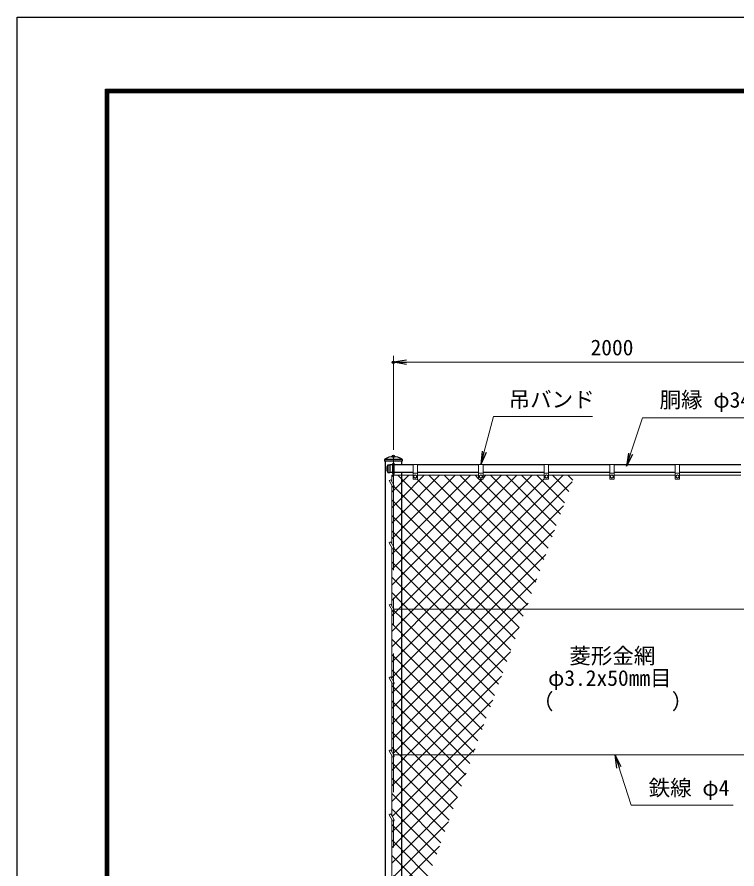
# Model space of a CAD drawing. Units: millimetres, scale not verified. Extents: x -6300 to 6300, y -4455 to 4455.
# Drawn here: x -6300 to -3005, y 557 to 4455 of the extents above; entities that cross this region are included whole.
import ezdxf
from ezdxf.enums import TextEntityAlignment as Align

# ---------------------------------------------------------------- set-up
doc = ezdxf.new("R2010")
doc.units = ezdxf.units.MM
doc.header["$LTSCALE"] = 20
doc.header["$PDMODE"] = 32
doc.header["$PDSIZE"] = 10
doc.linetypes.add('USER1', pattern=[50.8, 31.75, -6.35, 6.35, -6.35])
for name, color, linetype, lineweight in [('0-0_D-STR1', 1, 'Continuous', 25), ('0-1_D-STR3', 3, 'Continuous', 13), ('0-2_D-BMK', 2, 'USER1', 13), ('0-3_D-STR2', 7, 'Continuous', 13), ('0-4_D-STR-DIM', 7, 'Continuous', 13), ('0-A_D-STR-TXT', 7, 'Continuous', 13), ('0-C_D-TTL', 7, 'Continuous', 25)]:
    doc.layers.add(name, color=color, linetype=linetype, lineweight=lineweight)
doc.layers.add('0-5_0', color=7, linetype='Continuous')
doc.layers.add('0-6_Defpoints', color=8, linetype='Continuous')
doc.styles.add('ＭＳ ゴシック', font='')
doc.styles.get('ＭＳ ゴシック').set_extended_font_data('MS Gothic')

# ---------------------------------------------------------------- blocks, each defined once
blk = doc.blocks.new('_Open')
at = {"layer": '0-5_0'}
blk.add_line((-20, 3.333), (0, 0), dxfattribs=at)
blk.add_lwpolyline([(-20, -3.333), (0, 0), (-20, 0)], dxfattribs=at)

msp = doc.modelspace()

# ---------------------------------------------------------------- linework, layer by layer
at = {"layer": '0-0_D-STR1'}
for p, q in [((-4617.08, 2430.39), (-4617.08, 2422.34)), ((-4536.88, 2430.34), (-4617.08, 2430.34)), ((-4536.88, 2422.34), (-4617.08, 2422.34)), ((-4538.83, 2405.34), (-4538.83, 2422.34)), ((-4536.88, 2430.39), (-4536.88, 2422.34)), ((-4602.31, 2405.84), (-4593.98, 2405.84)), ((-4601.98, 2405.84), (-4601.98, 2370.84)), ((-4593.98, 2405.84), (-4593.98, 2370.84)), ((-4580.98, 2405.34), (-4593.98, 2405.34)), ((-4486.98, 2405.34), (-4572.98, 2405.34)), ((-4186.98, 2405.34), (-4466.98, 2405.34)), ((-3886.98, 2405.34), (-4166.98, 2405.34)), ((-3586.98, 2405.34), (-3866.98, 2405.34)), ((-3286.98, 2405.34), (-3566.98, 2405.34)), ((-2986.98, 2405.34), (-3266.98, 2405.34)), ((-4602.31, 2370.84), (-4593.98, 2370.84)), ((-4580.98, 2371.34), (-4593.98, 2371.34)), ((-4486.98, 2371.34), (-4572.98, 2371.34)), ((-4538.83, 422.34), (-4538.83, 2371.34)), ((-4186.98, 2371.34), (-4466.98, 2371.34)), ((-3886.98, 2371.34), (-4166.98, 2371.34)), ((-3586.98, 2371.34), (-3866.98, 2371.34)), ((-3286.98, 2371.34), (-3566.98, 2371.34)), ((-2986.98, 2371.34), (-3266.98, 2371.34))]:
    msp.add_line(p, q, dxfattribs=at)
msp.add_lwpolyline([(-4615.13, 2422.34), (-4615.13, -2124.66), (-4538.83, -2124.66), (-4538.83, -1594.66)], dxfattribs=at)
for centre, radius, start, end in [((-4615.58, 2430.39), 1.5, 123.03241, 180), ((-4576.98, 2371.03), 72.31, 56.96759, 123.03241), ((-4538.38, 2430.39), 1.5, 0, 56.96759), ((-4571.76, 2388.34), 35.72, 151.52136, 208.47864), ((-4602.31, 2404.84), 1, 90, 147.70173), ((-4602.31, 2371.84), 1, 212.29827, 270)]:
    msp.add_arc(centre, radius, start, end, dxfattribs=at)
at = {"layer": '0-1_D-STR3'}
for p, q in [((-4580.98, 2366.34), (-4580.98, 2410.34)), ((-4572.98, 2366.34), (-4572.98, 2410.34)), ((-4486.98, 2407.34), (-4486.98, 2342.34)), ((-4466.98, 2407.34), (-4486.98, 2407.34)), ((-4466.98, 2407.34), (-4466.98, 2342.34)), ((-4186.98, 2407.34), (-4186.98, 2342.34)), ((-4166.98, 2407.34), (-4186.98, 2407.34)), ((-4166.98, 2407.34), (-4166.98, 2342.34)), ((-3886.98, 2407.34), (-3886.98, 2342.34)), ((-3866.98, 2407.34), (-3886.98, 2407.34)), ((-3866.98, 2407.34), (-3866.98, 2342.34)), ((-3586.98, 2407.34), (-3586.98, 2342.34)), ((-3566.98, 2407.34), (-3586.98, 2407.34)), ((-3566.98, 2407.34), (-3566.98, 2342.34)), ((-3286.98, 2407.34), (-3286.98, 2342.34)), ((-3266.98, 2407.34), (-3286.98, 2407.34)), ((-3266.98, 2407.34), (-3266.98, 2342.34)), ((-4584.98, 2330.2), (-4584.98, 2358.34)), ((-4584.98, 2358.34), (-4486.98, 2358.34)), ((-4466.98, 2367.34), (-4486.98, 2367.34)), ((-4468.98, 2340.34), (-4484.98, 2340.34)), ((-4483.48, 2356.08), (-4476.98, 2359.84)), ((-4483.48, 2356.08), (-4483.48, 2348.6)), ((-4476.98, 2359.84), (-4470.48, 2356.08)), ((-4470.48, 2356.08), (-4470.48, 2348.6)), ((-4466.98, 2358.34), (-4186.98, 2358.34)), ((-4166.98, 2367.34), (-4186.98, 2367.34)), ((-4168.98, 2340.34), (-4184.98, 2340.34)), ((-4183.48, 2356.08), (-4176.98, 2359.84)), ((-4183.48, 2356.08), (-4183.48, 2348.6)), ((-4176.98, 2359.84), (-4170.48, 2356.08)), ((-4170.48, 2356.08), (-4170.48, 2348.6)), ((-4166.98, 2358.34), (-3886.98, 2358.34)), ((-3866.98, 2367.34), (-3886.98, 2367.34)), ((-3868.98, 2340.34), (-3884.98, 2340.34)), ((-3883.48, 2356.08), (-3876.98, 2359.84)), ((-3883.48, 2356.08), (-3883.48, 2348.6)), ((-3876.98, 2359.84), (-3870.48, 2356.08)), ((-3870.48, 2356.08), (-3870.48, 2348.6)), ((-3866.98, 2358.34), (-3586.98, 2358.34)), ((-3566.98, 2367.34), (-3586.98, 2367.34)), ((-3568.98, 2340.34), (-3584.98, 2340.34)), ((-3583.48, 2356.08), (-3576.98, 2359.84)), ((-3583.48, 2356.08), (-3583.48, 2348.6)), ((-3576.98, 2359.84), (-3570.48, 2356.08)), ((-3570.48, 2356.08), (-3570.48, 2348.6)), ((-3566.98, 2358.34), (-3286.98, 2358.34)), ((-3266.98, 2367.34), (-3286.98, 2367.34)), ((-3268.98, 2340.34), (-3284.98, 2340.34)), ((-3283.48, 2356.08), (-3276.98, 2359.84)), ((-3283.48, 2356.08), (-3283.48, 2348.6)), ((-3276.98, 2359.84), (-3270.48, 2356.08)), ((-3270.48, 2356.08), (-3270.48, 2348.6)), ((-3266.98, 2358.34), (-2986.98, 2358.34)), ((-4596.37, 2333.93), (-4589.45, 2337.93)), ((-4596.37, 2333.93), (-4580.45, 2306.34)), ((-4589.45, 2337.93), (-4573.52, 2310.34)), ((-4584.98, 2045.7), (-4584.98, 2314.2)), ((-4596.37, 2049.43), (-4580.45, 2021.84)), ((-4584.98, 1761.2), (-4584.98, 2029.7)), ((-4596.37, 1764.93), (-4589.45, 1768.93)), ((-4596.37, 1764.93), (-4580.45, 1737.34)), ((-4589.45, 1768.93), (-4573.52, 1741.34)), ((-4584.98, 1427.7), (-4584.98, 1745.2)), ((-2585.06, 1745.34), (-4575.83, 1745.34)), ((-4596.37, 1431.43), (-4589.45, 1435.43)), ((-4596.37, 1431.43), (-4580.45, 1403.84)), ((-4589.45, 1435.43), (-4573.52, 1407.84)), ((-4584.98, 1094.2), (-4584.98, 1411.7)), ((-4596.37, 1097.93), (-4589.45, 1101.93)), ((-4596.37, 1097.93), (-4580.45, 1070.34)), ((-4589.45, 1101.93), (-4573.52, 1074.34)), ((-4584.98, 800.7), (-4584.98, 1078.2)), ((-2585.06, 1078.34), (-4575.83, 1078.34)), ((-4596.37, 804.43), (-4589.45, 808.43)), ((-4596.37, 804.43), (-4580.45, 776.84)), ((-4589.45, 808.43), (-4573.52, 780.84)), ((-4584.98, 507.2), (-4584.98, 784.7))]:
    msp.add_line(p, q, dxfattribs=at)
for points in [[(-4483.48, 2348.6), (-4476.98, 2344.84), (-4470.48, 2348.6)], [(-4183.48, 2348.6), (-4176.98, 2344.84), (-4170.48, 2348.6)], [(-3883.48, 2348.6), (-3876.98, 2344.84), (-3870.48, 2348.6)], [(-3583.48, 2348.6), (-3576.98, 2344.84), (-3570.48, 2348.6)], [(-3283.48, 2348.6), (-3276.98, 2344.84), (-3270.48, 2348.6)], [(-4596.37, 2049.43), (-4589.45, 2053.43), (-4573.52, 2025.84)]]:
    msp.add_lwpolyline(points, dxfattribs=at)
for centre in [(-4476.98, 2352.34), (-4176.98, 2352.34), (-3876.98, 2352.34), (-3576.98, 2352.34), (-3276.98, 2352.34)]:
    msp.add_circle(centre, 6.49, dxfattribs=at)
for centre, radius, start, end in [((-4576.98, 2410.34), 4, 0, 180), ((-4576.98, 2366.34), 4, 180, 0), ((-4484.98, 2342.34), 2, 180, 270), ((-4468.98, 2342.34), 2, 270, 0), ((-4184.98, 2342.34), 2, 180, 270), ((-4168.98, 2342.34), 2, 270, 0), ((-3884.98, 2342.34), 2, 180, 270), ((-3868.98, 2342.34), 2, 270, 0), ((-3584.98, 2342.34), 2, 180, 270), ((-3568.98, 2342.34), 2, 270, 0), ((-3284.98, 2342.34), 2, 180, 270), ((-3268.98, 2342.34), 2, 270, 0), ((-4576.98, 2308.34), 4, 210, 30), ((-4576.98, 2023.84), 4, 210, 30), ((-4576.98, 1739.34), 4, 210, 30), ((-4576.98, 1405.84), 4, 210, 30), ((-4576.98, 1072.34), 4, 210, 30), ((-4576.98, 778.84), 4, 210, 30)]:
    msp.add_arc(centre, radius, start, end, dxfattribs=at)
at = {"layer": '0-2_D-BMK'}
msp.add_line((-4576.98, -2139.66), (-4576.98, 2445.34), dxfattribs=at)
at = {"layer": '0-3_D-STR2'}
for p, q in [((-4584.98, 2351.05), (-4577.69, 2358.34)), ((-4538.83, 2255.78), (-4436.27, 2358.34)), ((-4538.83, 2185.06), (-4365.56, 2358.34)), ((-4538.83, 2114.35), (-4294.85, 2358.34)), ((-4538.83, 1902.22), (-4082.71, 2358.34)), ((-4538.83, 1831.51), (-4012, 2358.34)), ((-3944.75, 1817.27), (-4468.05, 2340.57)), ((-3925.88, 1869.12), (-4415.11, 2358.34)), ((-3907.01, 1920.96), (-4344.4, 2358.34)), ((-3888.14, 1972.8), (-4273.68, 2358.34)), ((-4186.98, 2342.35), (-4202.97, 2358.34)), ((-3869.28, 2024.64), (-4184.97, 2340.34)), ((-4166.98, 2344.78), (-4153.42, 2358.34)), ((-3850.41, 2076.48), (-4132.26, 2358.34)), ((-3831.54, 2128.33), (-4061.55, 2358.34)), ((-3812.67, 2180.17), (-3990.84, 2358.34)), ((-3793.8, 2232.01), (-3920.13, 2358.34)), ((-3774.93, 2283.85), (-3849.42, 2358.34)), ((-3756.06, 2335.69), (-3778.71, 2358.34)), ((-4342.16, 1745.34), (-3758.5, 2329)), ((-4584.98, 2209.63), (-4538.83, 2255.78)), ((-4538.83, 2199.22), (-4584.98, 2245.37)), ((-4584.98, 2138.91), (-4538.83, 2185.06)), ((-4084.95, 1745.34), (-4538.83, 2199.22)), ((-4271.45, 1745.34), (-3798.96, 2217.83)), ((-4538.83, 2128.51), (-4584.98, 2174.66)), ((-4584.98, 2068.2), (-4538.83, 2114.35)), ((-4155.66, 1745.34), (-4538.83, 2128.51)), ((-4200.74, 1745.34), (-3839.43, 2106.65)), ((-4538.83, 2057.8), (-4584.98, 2103.95)), ((-4226.37, 1745.34), (-4538.83, 2057.8)), ((-4130.03, 1745.34), (-3879.89, 1995.48)), ((-4538.83, 1916.38), (-4584.98, 1962.53)), ((-4367.79, 1745.34), (-4538.83, 1916.38)), ((-4584.98, 1856.07), (-4538.83, 1902.22)), ((-4538.83, 1845.67), (-4584.98, 1891.82)), ((-4059.32, 1745.34), (-3920.35, 1884.3)), ((-4438.5, 1745.34), (-4538.83, 1845.67)), ((-4584.98, 1785.36), (-4538.83, 1831.51)), ((-4538.83, 1774.96), (-4584.98, 1821.11)), ((-4509.21, 1745.34), (-4538.83, 1774.96)), ((-3988.61, 1745.34), (-3960.82, 1773.13)), ((-4538.83, 1548.67), (-4342.16, 1745.34)), ((-4538.83, 1477.96), (-4271.45, 1745.34)), ((-4538.83, 1407.25), (-4200.74, 1745.34)), ((-4538.83, 1336.54), (-4130.03, 1745.34)), ((-4538.83, 1265.83), (-4059.32, 1745.34)), ((-4538.83, 1195.12), (-3988.61, 1745.34)), ((-4114.57, 1350.7), (-4509.21, 1745.34)), ((-4095.7, 1402.54), (-4438.5, 1745.34)), ((-4076.83, 1454.38), (-4367.79, 1745.34)), ((-4039.1, 1558.07), (-4226.37, 1745.34)), ((-4020.23, 1609.91), (-4155.66, 1745.34)), ((-4001.36, 1661.75), (-4084.95, 1745.34)), ((-4538.83, 1633.54), (-4584.98, 1679.69)), ((-4538.83, 1562.83), (-4584.98, 1608.98)), ((-4152.31, 1247.01), (-4538.83, 1633.54)), ((-4171.18, 1195.17), (-4538.83, 1562.83)), ((-4584.98, 1502.52), (-4538.83, 1548.67)), ((-4538.83, 1492.12), (-4584.98, 1538.27)), ((-4514.19, 1078.34), (-4041.75, 1550.78)), ((-4190.05, 1143.33), (-4538.83, 1492.12)), ((-4584.98, 1431.81), (-4538.83, 1477.96)), ((-4538.83, 1421.4), (-4584.98, 1467.55)), ((-4584.98, 1361.1), (-4538.83, 1407.25)), ((-4208.92, 1091.49), (-4538.83, 1421.4)), ((-4443.47, 1078.34), (-4082.21, 1439.6)), ((-4538.83, 1350.69), (-4584.98, 1396.84)), ((-4584.98, 1290.39), (-4538.83, 1336.54)), ((-4538.83, 1279.98), (-4584.98, 1326.13)), ((-4266.48, 1078.34), (-4538.83, 1350.69)), ((-4372.76, 1078.34), (-4122.68, 1328.43)), ((-4584.98, 1219.68), (-4538.83, 1265.83)), ((-4538.83, 1209.27), (-4584.98, 1255.42)), ((-4337.19, 1078.34), (-4538.83, 1279.98)), ((-4407.9, 1078.34), (-4538.83, 1209.27)), ((-4584.98, 1148.97), (-4538.83, 1195.12)), ((-4538.83, 1138.56), (-4584.98, 1184.71)), ((-4478.61, 1078.34), (-4538.83, 1138.56)), ((-4584.98, 1007.54), (-4538.83, 1053.69)), ((-4538.83, 1053.69), (-4514.19, 1078.34)), ((-4538.83, 982.98), (-4443.47, 1078.34)), ((-4538.83, 912.27), (-4372.76, 1078.34)), ((-4284.39, 884.12), (-4478.61, 1078.34)), ((-4265.52, 935.96), (-4407.9, 1078.34)), ((-4246.65, 987.81), (-4337.19, 1078.34)), ((-4227.78, 1039.65), (-4266.48, 1078.34)), ((-4538.83, 997.14), (-4584.98, 1043.29)), ((-4584.98, 936.83), (-4538.83, 982.98)), ((-4322.13, 780.44), (-4538.83, 997.14)), ((-4538.83, 700.14), (-4244.07, 994.9)), ((-4538.83, 926.43), (-4584.98, 972.58)), ((-4584.98, 866.12), (-4538.83, 912.27)), ((-4538.83, 855.72), (-4584.98, 901.87)), ((-4341, 728.6), (-4538.83, 926.43)), ((-4538.83, 629.43), (-4284.53, 883.73)), ((-4538.83, 785.01), (-4584.98, 831.16)), ((-4359.87, 676.75), (-4538.83, 855.72)), ((-4378.74, 624.91), (-4538.83, 785.01)), ((-4538.83, 714.3), (-4584.98, 760.45)), ((-4538.83, 558.72), (-4325, 772.55)), ((-4397.6, 573.07), (-4538.83, 714.3)), ((-4584.98, 653.99), (-4538.83, 700.14)), ((-4538.83, 643.59), (-4584.98, 689.74)), ((-4584.98, 583.28), (-4538.83, 629.43)), ((-4416.47, 521.23), (-4538.83, 643.59)), ((-4538.83, 572.88), (-4584.98, 619.03)), ((-4584.98, 512.57), (-4538.83, 558.72)), ((-4435.34, 469.39), (-4538.83, 572.88))]:
    msp.add_line(p, q, dxfattribs=at)
for points in [[(-4584.98, 2280.34), (-4538.83, 2326.49), (-4506.98, 2358.34)], [(-4584.98, 1997.49), (-4538.83, 2043.64), (-4224.13, 2358.34)], [(-4584.98, 1714.65), (-4554.29, 1745.34), (-4538.83, 1760.8), (-3941.29, 2358.34)], [(-4584.98, 1573.23), (-4538.83, 1619.38), (-4412.87, 1745.34), (-3799.87, 2358.34)], [(-4584.98, 1643.94), (-4538.83, 1690.09), (-4483.58, 1745.34), (-3886.95, 2341.98)], [(-4584.98, 1926.78), (-4538.83, 1972.93), (-4171.42, 2340.34)], [(-3963.62, 1765.43), (-4538.83, 2340.64), (-4556.53, 2358.34)], [(-3982.49, 1713.59), (-4014.24, 1745.34), (-4538.83, 2269.93), (-4573.9, 2305)], [(-4057.96, 1506.22), (-4297.08, 1745.34), (-4538.83, 1987.09), (-4573.55, 2021.81)], [(-4133.44, 1298.86), (-4538.83, 1704.25), (-4573.07, 1738.49)], [(-4579.15, 1084.09), (-4538.83, 1124.4), (-4001.28, 1661.95)], [(-4583.05, 797.35), (-4538.83, 841.56), (-4302.05, 1078.34), (-4163.14, 1217.25)], [(-4303.26, 832.28), (-4538.83, 1067.85), (-4549.32, 1078.34), (-4584.98, 1114)], [(-4584.98, 724.7), (-4538.83, 770.85), (-4231.34, 1078.34), (-4203.61, 1106.08)], [(-4584.98, 441.86), (-4538.83, 488.01), (-4365.46, 661.38)]]:
    msp.add_lwpolyline(points, dxfattribs=at)
at = {"layer": '0-4_D-STR-DIM'}
for p, q in [((-4576.98, 2475.34), (-4576.98, 2905.34)), ((-2636.98, 2875.34), (-4516.98, 2875.34))]:
    msp.add_line(p, q, dxfattribs=at)
at = {"layer": '0-6_Defpoints'}
for p in [(-4576.98, 2875.34), (-4576.98, 2445.34)]:
    msp.add_point(p, dxfattribs=at)
at = {"layer": '0-A_D-STR-TXT'}
for points in [[(-3665.96, 2626.72), (-4119.63, 2626.72), (-4176.48, 2409.27)], [(-2633.44, 2621.71), (-3437.36, 2621.71), (-3510.18, 2401.23)], [(-3022.51, 847.9), (-3489.51, 847.9), (-3561.95, 1076.43)]]:
    msp.add_lwpolyline(points, dxfattribs=at)
at = {"layer": '0-C_D-TTL', "color": 2}
msp.add_lwpolyline([(-6299.52, 4455.34), (6300.48, 4455.34), (6300.48, -4454.66), (-6299.52, -4454.66)], close=True, dxfattribs=at)
at = {"layer": '0-C_D-TTL'}
for points in [[(-5894.52, 4125.34), (5895.48, 4125.34), (5895.48, -4124.66), (-5894.52, -4124.66)], [(-5890.77, 4121.59), (5891.73, 4121.59), (5891.73, -4120.91), (-5890.77, -4120.91)], [(-5887.02, 4117.84), (5887.98, 4117.84), (5887.98, -4117.16), (-5887.02, -4117.16)], [(-5883.27, 4114.09), (5884.23, 4114.09), (5884.23, -4113.41), (-5883.27, -4113.41)], [(-5879.52, 4110.34), (5880.48, 4110.34), (5880.48, -4109.66), (-5879.52, -4109.66)]]:
    msp.add_lwpolyline(points, close=True, dxfattribs=at)

# ---------------------------------------------------------------- block references
at = {"layer": '0-4_D-STR-DIM', "xscale": 3, "yscale": 3, "rotation": 180}
msp.add_blockref('_Open', (-4576.98, 2875.34), dxfattribs=at)
at = {"layer": '0-A_D-STR-TXT', "xscale": 3, "yscale": 3}
for p, rotation in [((-4176.98, 2407.34), 255.34977), ((-3510.8, 2399.33), 251.72407), ((-3562.56, 1078.34), 107.58773)]:
    msp.add_blockref('_Open', p, dxfattribs=dict(at, rotation=rotation))

# ---------------------------------------------------------------- texts
at = {"layer": '0-4_D-STR-DIM', "style": 'ＭＳ ゴシック'}
msp.add_text('2000', height=72.14, dxfattribs=at).set_placement((-3674.86, 2885.46), align=Align.BOTTOM_LEFT)
at = {"layer": '0-A_D-STR-TXT', "style": 'ＭＳ ゴシック'}
for s, p in [('吊バンド', (-4049.72, 2647.51)), ('胴縁 φ34.0x2.3', (-3358.69, 2646.11)), ('菱形金網', (-3771.91, 1474.37)), ('φ3.2x50mm目', (-3869.37, 1372.99)), ('（\u3000\u3000   \u3000\u3000）', (-3942.46, 1265.52)), ('鉄線 φ4', (-3408.94, 870.2))]:
    msp.add_text(s, height=72.14, dxfattribs=at).set_placement(p, align=Align.BOTTOM_LEFT)

doc.saveas('drawing.dxf')
